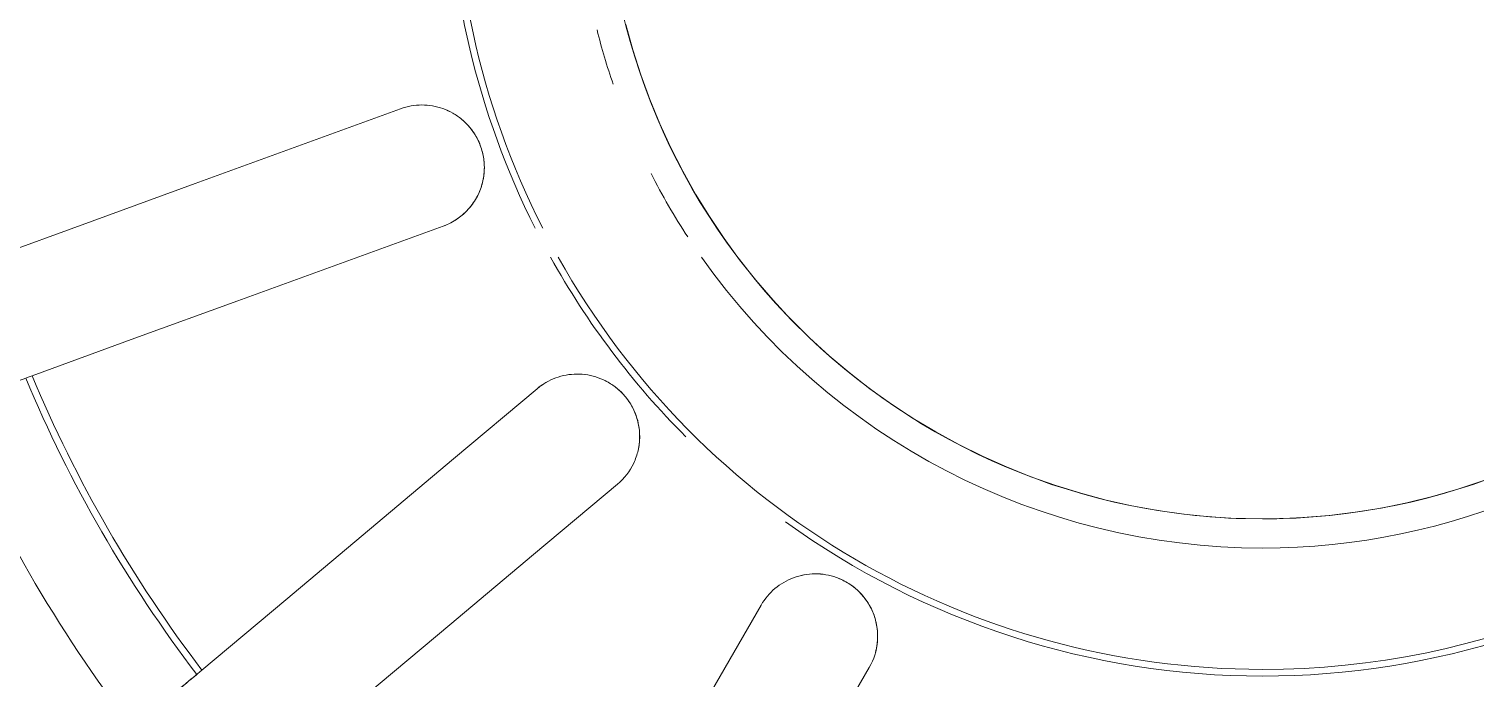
# Model space of a CAD drawing. Header units: millimetres. Extents: x -11245 to 24889, y -43080 to -3800.
# Drawn here: x -7566.27 to -7531.51, y -15425.35 to -15409.75 of the extents above; entities that cross this region are included whole.
import ezdxf

# ---------------------------------------------------------------- set-up
doc = ezdxf.new("R2010")
doc.units = ezdxf.units.MM
doc.layers.add('A-GENM', color=13, linetype='Continuous', lineweight=9)
doc.layers.add('G-IMPT', color=8, linetype='Continuous', lineweight=9)

# ---------------------------------------------------------------- blocks, each defined once
blk = doc.blocks.new('CRT_MGN_COZ_Fogão a lenha completo - CRT_MGN_COZ_Fogão a lenha completo-5005769-PONTOS HIDRÁULICOS TÉRREO')
at = {"layer": 'G-IMPT', "flags": 128}
for points in [[(2477.981, -37.284), (2477.082, -34.812), (2476.182, -32.341), (2475.283, -29.87), (2474.383, -27.399)], [(2471.564, -28.425), (2472.464, -30.896), (2473.363, -33.367), (2474.263, -35.838), (2475.162, -38.31)], [(2471.254, -40.566), (2469.564, -38.551), (2467.873, -36.537), (2466.183, -34.522), (2464.492, -32.508)], [(2462.194, -34.436), (2463.885, -36.45), (2465.575, -38.465), (2467.266, -40.48), (2468.956, -42.494)], [(2466.055, -45.951), (2463.778, -44.636), (2461.5, -43.321), (2459.223, -42.006), (2456.945, -40.691)], [(2468.125, -58), (2468.138, -57.368), (2468.176, -56.737), (2468.239, -56.109), (2468.327, -55.483), (2468.44, -54.861), (2468.578, -54.244), (2468.74, -53.634), (2468.927, -53.03), (2469.138, -52.434), (2469.372, -51.847), (2469.63, -51.27), (2469.91, -50.704), (2470.213, -50.149), (2470.538, -49.607), (2470.885, -49.079), (2471.252, -48.564), (2471.639, -48.065), (2472.046, -47.582), (2472.473, -47.115), (2472.917, -46.666), (2473.379, -46.235), (2473.858, -45.822), (2474.353, -45.429), (2474.863, -45.057), (2475.388, -44.705), (2475.927, -44.374), (2476.478, -44.065), (2477.041, -43.778), (2477.615, -43.515), (2478.2, -43.274), (2478.793, -43.057), (2479.395, -42.863), (2480.004, -42.694)], [(2455.445, -43.289), (2457.723, -44.604), (2460, -45.919), (2462.278, -47.234), (2464.555, -48.549)], [(2469.038, -63.293), (2468.838, -62.693), (2468.663, -62.086), (2468.511, -61.473), (2468.385, -60.853), (2468.283, -60.23), (2468.206, -59.602), (2468.155, -58.973), (2468.129, -58.341), (2468.125, -58)]]:
    blk.add_lwpolyline(points, dxfattribs=at)
at = {"layer": 'G-IMPT'}
for centre, radius, start, end in [((2481.925, -58), 58.454, 90, 270), ((2481.925, -58), 57.5, 90, 270), ((2483.925, -58), 57.5, 63.74859, 180), ((2483.925, -58), 56.5, 0, 180), ((2483.925, -58), 42, 0, 180), ((2483.925, -58), 41.108, 360, 180), ((2483.925, -58), 41, 90, 180), ((2483.925, -58), 41, 90, 270), ((2483.925, -58), 40.608, 360, 180), ((2483.925, -58), 40.608, 360, 180), ((2483.925, -58), 39.72, 0, 166.2212), ((2483.925, -58), 39.099, 0, 180), ((2483.925, -58), 34.223, 112.5121, 127.4879), ((2483.925, -58), 32.216, 112.6687, 127.3313), ((2483.925, -58), 32.054, 112.6822, 127.3178), ((2483.925, -58), 19.418, 360, 117), ((2483.925, -58), 19.579, 63.2443, 116.7557), ((2483.925, -58), 19.579, 119.0624, 134.9168), ((2483.925, -58), 19.418, 119.333, 180), ((2483.925, -58), 16.5, 104.2105, 108.9349), ((2483.925, -58), 15.8, 90, 270), ((2483.925, -58), 16.5, 117.0361, 123.1579), ((2483.925, -58), 16.5, 125.2032, 180), ((2483.925, -58), 19.579, 144.1641, 180), ((2483.925, -58), 57.5, 180, 296.25141), ((2483.925, -58), 56.5, 180, 0), ((2483.925, -58), 42, 180, 270), ((2483.925, -58), 41.108, 180, 360), ((2483.925, -58), 41, 180, 270), ((2483.925, -58), 40.608, 180, 0), ((2483.925, -58), 40.608, 180, 0), ((2483.925, -58), 39.72, 180, 344.8588), ((2483.925, -58), 39.099, 180, 360), ((2483.925, -58), 19.579, 180, 215.8359), ((2483.925, -58), 19.418, 180, 0), ((2483.925, -58), 16.5, 180, 226.2531)]:
    blk.add_arc(centre, radius, start, end, dxfattribs=at)
for points, knots in [([(2471.564, -28.425), (2471.374, -27.901), (2471.08, -27.096), (2470.882, -26.55), (2470.822, -26.384)], [-1, -1, -1, -1, -0.4, 0, 0, 0, 0]), ([(2463.097, -30.844), (2463.267, -31.047), (2463.689, -31.55), (2464.253, -32.223), (2464.492, -32.508)], [-1, -1, -1, -1, -0.4, 0, 0, 0, 0]), ([(2475.162, -38.31), (2475.239, -38.52), (2475.41, -38.786), (2475.711, -39.034), (2475.896, -39.139), (2476.048, -39.205), (2476.207, -39.255), (2476.365, -39.285), (2476.531, -39.298), (2476.7, -39.294), (2476.861, -39.272), (2477.021, -39.23), (2477.18, -39.17), (2477.356, -39.082), (2477.545, -38.946), (2477.733, -38.759), (2477.881, -38.541), (2478.029, -38.223), (2478.1, -37.787), (2478.042, -37.452), (2477.981, -37.284)], [-1, -1, -1, -1, -0.861111, -0.791667, -0.756944, -0.722222, -0.6875, -0.652778, -0.618056, -0.583333, -0.548611, -0.513889, -0.479167, -0.444444, -0.388889, -0.333333, -0.277778, -0.222222, -0.111111, 0, 0, 0, 0]), ([(2475.162, -38.31), (2475.206, -38.431), (2475.296, -38.604), (2475.458, -38.808), (2475.598, -38.943), (2475.754, -39.06), (2475.983, -39.187), (2476.34, -39.303), (2476.833, -39.306), (2477.341, -39.121), (2477.683, -38.831), (2477.882, -38.541), (2477.992, -38.303), (2478.058, -38.05), (2478.072, -37.877), (2478.072, -37.79)], [-1, -1, -1, -1, -0.9166667, -0.875, -0.8333333, -0.7916667, -0.75, -0.6666667, -0.5555556, -0.4444444, -0.3333333, -0.2777778, -0.2222222, -0.1666667, -0.1111111, -0.1111111, -0.1111111, -0.1111111]), ([(2468.956, -42.494), (2469.1, -42.665), (2469.352, -42.857), (2469.719, -42.987), (2469.929, -43.022), (2470.095, -43.032), (2470.261, -43.025), (2470.42, -43), (2470.581, -42.955), (2470.738, -42.893), (2470.881, -42.817), (2471.018, -42.723), (2471.147, -42.613), (2471.281, -42.47), (2471.413, -42.277), (2471.526, -42.037), (2471.59, -41.781), (2471.621, -41.432), (2471.538, -40.998), (2471.369, -40.703), (2471.254, -40.566)], [-1, -1, -1, -1, -0.861111, -0.791667, -0.756944, -0.722222, -0.6875, -0.652778, -0.618056, -0.583333, -0.548611, -0.513889, -0.479167, -0.444444, -0.388889, -0.333333, -0.277778, -0.222222, -0.111111, 0, 0, 0, 0]), ([(2469.77, -42.992), (2469.834, -43.007), (2470.028, -43.038), (2470.403, -43.025), (2470.867, -42.859), (2471.281, -42.512), (2471.503, -42.122), (2471.592, -41.782), (2471.613, -41.52), (2471.588, -41.26), (2471.497, -40.925), (2471.365, -40.698), (2471.254, -40.566)], [-0.7916667, -0.7916667, -0.7916667, -0.7916667, -0.75, -0.6666667, -0.5555556, -0.4444444, -0.3333333, -0.2777778, -0.2222222, -0.1666667, -0.1111111, 0, 0, 0, 0]), ([(2464.555, -48.549), (2464.749, -48.661), (2465.051, -48.755), (2465.441, -48.751), (2465.651, -48.712), (2465.81, -48.665), (2465.963, -48.601), (2466.104, -48.523), (2466.24, -48.426), (2466.366, -48.314), (2466.475, -48.194), (2466.571, -48.059), (2466.654, -47.911), (2466.732, -47.731), (2466.79, -47.505), (2466.814, -47.24), (2466.787, -46.978), (2466.696, -46.639), (2466.47, -46.26), (2466.21, -46.041), (2466.055, -45.951)], [-1, -1, -1, -1, -0.861111, -0.791667, -0.756944, -0.722222, -0.6875, -0.652778, -0.618056, -0.583333, -0.548611, -0.513889, -0.479167, -0.444444, -0.388889, -0.333333, -0.277778, -0.222222, -0.111111, 0, 0, 0, 0]), ([(2464.912, -48.698), (2464.975, -48.715), (2465.102, -48.74), (2465.296, -48.754), (2465.491, -48.743), (2465.749, -48.694), (2466.096, -48.553), (2466.476, -48.238), (2466.746, -47.771), (2466.822, -47.328), (2466.788, -46.978), (2466.742, -46.809), (2466.712, -46.728)], [-0.9166667, -0.9166667, -0.9166667, -0.9166667, -0.875, -0.8333333, -0.7916667, -0.75, -0.6666667, -0.5555556, -0.4444444, -0.3333333, -0.2777778, -0.2222222, -0.2222222, -0.2222222, -0.2222222])]:
    blk.add_open_spline(points, degree=3, knots=knots, dxfattribs=at)
blk.add_open_spline([(2464.389, -32.384), (2464.089, -32.027), (2463.524, -31.354), (2463.079, -30.823), (2462.898, -30.607)], degree=3, dxfattribs=at)
blk = doc.blocks.new('CRT_MGN_COZ_Fogão a lenha completo - CRT_MGN_COZ_Fogão a lenha completo-V23-PONTOS HIDRÁULICOS TÉRREO')
at = {"layer": 'G-IMPT', "flags": 128}
for points in [[(2477.981, -37.284), (2477.082, -34.812), (2476.182, -32.341), (2475.283, -29.87), (2474.383, -27.399)], [(2471.564, -28.425), (2472.464, -30.896), (2473.363, -33.367), (2474.263, -35.838), (2475.162, -38.31)], [(2471.254, -40.566), (2469.564, -38.551), (2467.873, -36.537), (2466.183, -34.522), (2464.492, -32.508)], [(2462.194, -34.436), (2463.885, -36.45), (2465.575, -38.465), (2467.266, -40.48), (2468.956, -42.494)], [(2466.055, -45.951), (2463.778, -44.636), (2461.5, -43.321), (2459.223, -42.006), (2456.945, -40.691)], [(2468.125, -58), (2468.138, -57.368), (2468.176, -56.737), (2468.239, -56.109), (2468.327, -55.483), (2468.44, -54.861), (2468.578, -54.244), (2468.74, -53.634), (2468.927, -53.03), (2469.138, -52.434), (2469.372, -51.847), (2469.63, -51.27), (2469.91, -50.704), (2470.213, -50.149), (2470.538, -49.607), (2470.885, -49.079), (2471.252, -48.564), (2471.639, -48.065), (2472.046, -47.582), (2472.473, -47.115), (2472.917, -46.666), (2473.379, -46.235), (2473.858, -45.822), (2474.353, -45.429), (2474.863, -45.057), (2475.388, -44.705), (2475.927, -44.374), (2476.478, -44.065), (2477.041, -43.778), (2477.615, -43.515), (2478.2, -43.274), (2478.793, -43.057), (2479.395, -42.863), (2480.004, -42.694)], [(2455.445, -43.289), (2457.723, -44.604), (2460, -45.919), (2462.278, -47.234), (2464.555, -48.549)], [(2469.038, -63.293), (2468.838, -62.693), (2468.663, -62.086), (2468.511, -61.473), (2468.385, -60.853), (2468.283, -60.23), (2468.206, -59.602), (2468.155, -58.973), (2468.129, -58.341), (2468.125, -58)]]:
    blk.add_lwpolyline(points, dxfattribs=at)
at = {"layer": 'G-IMPT'}
for centre, radius, start, end in [((2481.925, -58), 58.454, 90, 270), ((2481.925, -58), 57.5, 90, 270), ((2483.925, -58), 57.5, 63.74859, 180), ((2483.925, -58), 56.5, 0, 180), ((2483.925, -58), 42, 0, 180), ((2483.925, -58), 41.108, 360, 180), ((2483.925, -58), 41, 90, 180), ((2483.925, -58), 41, 90, 270), ((2483.925, -58), 40.608, 360, 180), ((2483.925, -58), 40.608, 360, 180), ((2483.925, -58), 39.72, 0, 166.2212), ((2483.925, -58), 39.099, 0, 180), ((2483.925, -58), 34.223, 112.5121, 127.4879), ((2483.925, -58), 32.216, 112.6687, 127.3313), ((2483.925, -58), 32.054, 112.6822, 127.3178), ((2483.925, -58), 19.418, 360, 117), ((2483.925, -58), 19.579, 63.2443, 116.7557), ((2483.925, -58), 19.579, 119.0624, 134.9168), ((2483.925, -58), 19.418, 119.333, 180), ((2483.925, -58), 16.5, 104.2105, 108.9349), ((2483.925, -58), 15.8, 90, 270), ((2483.925, -58), 16.5, 117.0361, 123.1579), ((2483.925, -58), 16.5, 125.2032, 180), ((2483.925, -58), 19.579, 144.1641, 180), ((2483.925, -58), 57.5, 180, 296.25141), ((2483.925, -58), 56.5, 180, 0), ((2483.925, -58), 42, 180, 270), ((2483.925, -58), 41.108, 180, 360), ((2483.925, -58), 41, 180, 270), ((2483.925, -58), 40.608, 180, 0), ((2483.925, -58), 40.608, 180, 0), ((2483.925, -58), 39.72, 180, 344.8588), ((2483.925, -58), 39.099, 180, 360), ((2483.925, -58), 19.579, 180, 215.8359), ((2483.925, -58), 19.418, 180, 0), ((2483.925, -58), 16.5, 180, 226.2531)]:
    blk.add_arc(centre, radius, start, end, dxfattribs=at)
for points, knots in [([(2471.564, -28.425), (2471.374, -27.901), (2471.08, -27.096), (2470.882, -26.55), (2470.822, -26.384)], [-1, -1, -1, -1, -0.4, 0, 0, 0, 0]), ([(2463.097, -30.844), (2463.267, -31.047), (2463.689, -31.55), (2464.253, -32.223), (2464.492, -32.508)], [-1, -1, -1, -1, -0.4, 0, 0, 0, 0]), ([(2475.162, -38.31), (2475.239, -38.52), (2475.41, -38.786), (2475.711, -39.034), (2475.896, -39.139), (2476.048, -39.205), (2476.207, -39.255), (2476.365, -39.285), (2476.531, -39.298), (2476.7, -39.294), (2476.861, -39.272), (2477.021, -39.23), (2477.18, -39.17), (2477.356, -39.082), (2477.545, -38.946), (2477.733, -38.759), (2477.881, -38.541), (2478.029, -38.223), (2478.1, -37.787), (2478.042, -37.452), (2477.981, -37.284)], [-1, -1, -1, -1, -0.861111, -0.791667, -0.756944, -0.722222, -0.6875, -0.652778, -0.618056, -0.583333, -0.548611, -0.513889, -0.479167, -0.444444, -0.388889, -0.333333, -0.277778, -0.222222, -0.111111, 0, 0, 0, 0]), ([(2475.162, -38.31), (2475.206, -38.431), (2475.296, -38.604), (2475.458, -38.808), (2475.598, -38.943), (2475.754, -39.06), (2475.983, -39.187), (2476.34, -39.303), (2476.833, -39.306), (2477.341, -39.121), (2477.683, -38.831), (2477.882, -38.541), (2477.992, -38.303), (2478.058, -38.05), (2478.072, -37.877), (2478.072, -37.79)], [-1, -1, -1, -1, -0.9166667, -0.875, -0.8333333, -0.7916667, -0.75, -0.6666667, -0.5555556, -0.4444444, -0.3333333, -0.2777778, -0.2222222, -0.1666667, -0.1111111, -0.1111111, -0.1111111, -0.1111111]), ([(2468.956, -42.494), (2469.1, -42.665), (2469.352, -42.857), (2469.719, -42.987), (2469.929, -43.022), (2470.095, -43.032), (2470.261, -43.025), (2470.42, -43), (2470.581, -42.955), (2470.738, -42.893), (2470.881, -42.817), (2471.018, -42.723), (2471.147, -42.613), (2471.281, -42.47), (2471.413, -42.277), (2471.526, -42.037), (2471.59, -41.781), (2471.621, -41.432), (2471.538, -40.998), (2471.369, -40.703), (2471.254, -40.566)], [-1, -1, -1, -1, -0.861111, -0.791667, -0.756944, -0.722222, -0.6875, -0.652778, -0.618056, -0.583333, -0.548611, -0.513889, -0.479167, -0.444444, -0.388889, -0.333333, -0.277778, -0.222222, -0.111111, 0, 0, 0, 0]), ([(2469.77, -42.992), (2469.834, -43.007), (2470.028, -43.038), (2470.403, -43.025), (2470.867, -42.859), (2471.281, -42.512), (2471.503, -42.122), (2471.592, -41.782), (2471.613, -41.52), (2471.588, -41.26), (2471.497, -40.925), (2471.365, -40.698), (2471.254, -40.566)], [-0.7916667, -0.7916667, -0.7916667, -0.7916667, -0.75, -0.6666667, -0.5555556, -0.4444444, -0.3333333, -0.2777778, -0.2222222, -0.1666667, -0.1111111, 0, 0, 0, 0]), ([(2464.555, -48.549), (2464.749, -48.661), (2465.051, -48.755), (2465.441, -48.751), (2465.651, -48.712), (2465.81, -48.665), (2465.963, -48.601), (2466.104, -48.523), (2466.24, -48.426), (2466.366, -48.314), (2466.475, -48.194), (2466.571, -48.059), (2466.654, -47.911), (2466.732, -47.731), (2466.79, -47.505), (2466.814, -47.24), (2466.787, -46.978), (2466.696, -46.639), (2466.47, -46.26), (2466.21, -46.041), (2466.055, -45.951)], [-1, -1, -1, -1, -0.861111, -0.791667, -0.756944, -0.722222, -0.6875, -0.652778, -0.618056, -0.583333, -0.548611, -0.513889, -0.479167, -0.444444, -0.388889, -0.333333, -0.277778, -0.222222, -0.111111, 0, 0, 0, 0]), ([(2464.912, -48.698), (2464.975, -48.715), (2465.102, -48.74), (2465.296, -48.754), (2465.491, -48.743), (2465.749, -48.694), (2466.096, -48.553), (2466.476, -48.238), (2466.746, -47.771), (2466.822, -47.328), (2466.788, -46.978), (2466.742, -46.809), (2466.712, -46.728)], [-0.9166667, -0.9166667, -0.9166667, -0.9166667, -0.875, -0.8333333, -0.7916667, -0.75, -0.6666667, -0.5555556, -0.4444444, -0.3333333, -0.2777778, -0.2222222, -0.2222222, -0.2222222, -0.2222222])]:
    blk.add_open_spline(points, degree=3, knots=knots, dxfattribs=at)
blk.add_open_spline([(2464.389, -32.384), (2464.089, -32.027), (2463.524, -31.354), (2463.079, -30.823), (2462.898, -30.607)], degree=3, dxfattribs=at)

msp = doc.modelspace()

# ---------------------------------------------------------------- block references
at = {"layer": 'A-GENM', "color": 55, "rotation": 89.99999999999928}
for name in ['CRT_MGN_COZ_Fogão a lenha completo - CRT_MGN_COZ_Fogão a lenha completo-5005769-PONTOS HIDRÁULICOS TÉRREO', 'CRT_MGN_COZ_Fogão a lenha completo - CRT_MGN_COZ_Fogão a lenha completo-V23-PONTOS HIDRÁULICOS TÉRREO']:
    msp.add_blockref(name, (-7594.62, -17889.651), dxfattribs=at)

doc.saveas('drawing.dxf')
